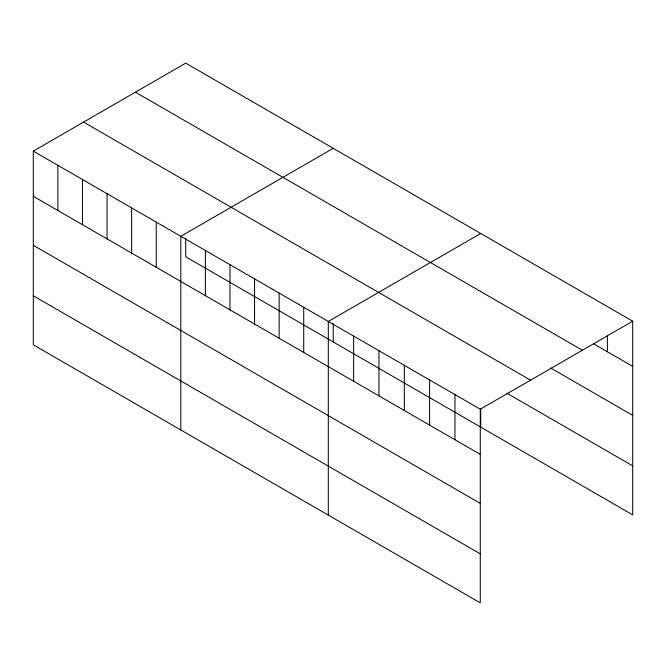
<?xml version="1.0" encoding="UTF-8"?>
<svg xmlns="http://www.w3.org/2000/svg" width="666" height="666" viewBox="0 0 666 666"><rect width="100%" height="100%" fill="white"/><g stroke="black" fill="none" stroke-linecap="round" stroke-linejoin="round"><path stroke-width="1" d="M33.3 151.132L480.278 409.199L480.278 602.863L33.3 344.797L33.3 151.132L185.722 63.137L632.7 321.203L632.7 514.868L185.722 256.801L185.722 238.428M333.225 148.302L180.802 236.297L180.802 429.961M480.727 233.458L328.305 321.453L328.305 515.118M480.278 409.199L632.7 321.203M593.398 343.673L632.7 366.367M135.423 92.174L582.4 350.241M550.599 367.965L632.7 415.368M83.6 122.094L530.577 380.161M506.926 393.248L632.7 465.859M33.3 196.304L480.278 454.362M33.3 245.304L480.278 503.371M33.3 295.796L480.278 553.854M607.367 335.314L607.367 351.74M480.727 408.749L480.727 427.122M454.953 394.572L454.953 439.735M429.62 379.953L429.62 425.116M404.295 365.326L404.295 410.489M378.962 350.707L378.962 395.87M353.638 336.08L353.638 381.243M333.225 323.584L333.225 341.966M303.721 307.267L303.721 352.431M279.137 293.073L279.137 338.236M254.554 278.879L254.554 324.042M229.97 264.685L229.97 309.848M205.386 250.491L205.386 295.654M156.219 222.103L156.219 267.266M131.635 207.909L131.635 253.072M107.051 193.714L107.051 238.878M82.467 179.52L82.467 224.683M57.884 165.326L57.884 210.489"/></g></svg>
